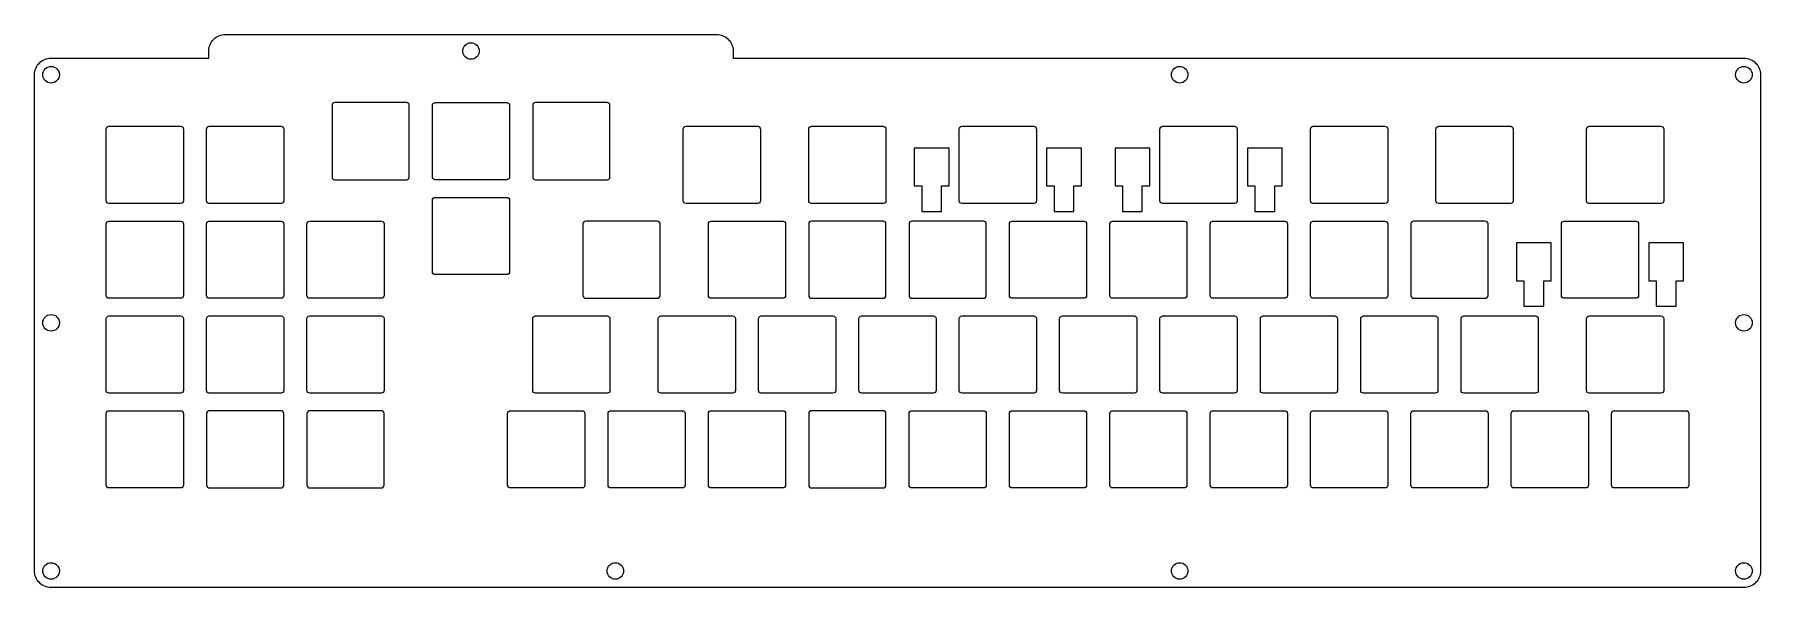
# Model space of a CAD drawing. Header units: millimetres. Extents: x -302 to 11, y -16 to 84.
import ezdxf

# ---------------------------------------------------------------- set-up
doc = ezdxf.new("R2010")
doc.units = ezdxf.units.MM
doc.layers.get('0').update_dxf_attribs({"linetype": 'CONTINUOUS'})

msp = doc.modelspace()

# ---------------------------------------------------------------- linework, layer by layer
for points in [[(10.9, -13.45, -0.414214), (7.9, -16.45), (-299.1, -16.45, -0.414214), (-302.1, -13.45), (-302.1, 76.55, -0.414214), (-299.1, 79.55), (-270.5, 79.55), (-270.5, 80.85, -0.414214), (-267.5, 83.85), (-178.4, 83.85, -0.414214), (-175.4, 80.85), (-175.4, 79.55), (7.9, 79.55, -0.414214), (10.9, 76.55)], [(-234.15, 58), (-234.15, 71, 0.414214), (-234.65, 71.5), (-247.65, 71.5, 0.414214), (-248.15, 71), (-248.15, 58, 0.414214), (-247.65, 57.5), (-234.65, 57.5, 0.414214)], [(-215.95, 58, -0.414214), (-216.45, 57.5), (-229.45, 57.5, -0.414214), (-229.95, 58), (-229.95, 71, -0.414214), (-229.45, 71.5), (-216.45, 71.5, -0.414214), (-215.95, 71)], [(-197.75, 58), (-197.75, 71, 0.414214), (-198.25, 71.5), (-211.25, 71.5, 0.414214), (-211.75, 71), (-211.75, 58, 0.414214), (-211.25, 57.5), (-198.25, 57.5, 0.414214)], [(-275.1, 53.7, -0.414214), (-275.6, 53.2), (-288.6, 53.2, -0.414214), (-289.1, 53.7), (-289.1, 66.7, -0.414214), (-288.6, 67.2), (-275.6, 67.2, -0.414214), (-275.1, 66.7)], [(-256.9, 53.7, -0.414214), (-257.4, 53.2), (-270.4, 53.2, -0.414214), (-270.9, 53.7), (-270.9, 66.7, -0.414214), (-270.4, 67.2), (-257.4, 67.2, -0.414214), (-256.9, 66.7)], [(-170.45, 53.7, -0.414214), (-170.95, 53.2), (-183.95, 53.2, -0.414214), (-184.45, 53.7), (-184.45, 66.7, -0.414214), (-183.95, 67.2), (-170.95, 67.2, -0.414214), (-170.45, 66.7)], [(-161.2, 53.2, -0.414214), (-161.7, 53.7), (-161.7, 66.7, -0.414214), (-161.2, 67.2), (-148.2, 67.2, -0.414214), (-147.7, 66.7), (-147.7, 53.7, -0.414214), (-148.2, 53.2)], [(-120.4, 53.7, -0.414214), (-120.9, 53.2), (-133.9, 53.2, -0.414214), (-134.4, 53.7), (-134.4, 66.7, -0.414214), (-133.9, 67.2), (-120.9, 67.2, -0.414214), (-120.4, 66.7)], [(-84, 53.7, -0.414214), (-84.5, 53.2), (-97.5, 53.2, -0.414214), (-98, 53.7), (-98, 66.7, -0.414214), (-97.5, 67.2), (-84.5, 67.2, -0.414214), (-84, 66.7)], [(-56.7, 53.7, -0.414214), (-57.2, 53.2), (-70.2, 53.2, -0.414214), (-70.7, 53.7), (-70.7, 66.7, -0.414214), (-70.2, 67.2), (-57.2, 67.2, -0.414214), (-56.7, 66.7)], [(-33.95, 53.7, -0.414214), (-34.45, 53.2), (-47.45, 53.2, -0.414214), (-47.95, 53.7), (-47.95, 66.7, -0.414214), (-47.45, 67.2), (-34.45, 67.2, -0.414214), (-33.95, 66.7)], [(-6.65, 53.7, -0.414214), (-7.15, 53.2), (-20.15, 53.2, -0.414214), (-20.65, 53.7), (-20.65, 66.7, -0.414214), (-20.15, 67.2), (-7.15, 67.2, -0.414214), (-6.65, 66.7)], [(-215.95, 40.8, -0.414214), (-216.45, 40.3), (-229.45, 40.3, -0.414214), (-229.95, 40.8), (-229.95, 53.8, -0.414214), (-229.45, 54.3), (-216.45, 54.3, -0.414214), (-215.95, 53.8)], [(-275.1, 36.5, -0.414214), (-275.6, 36), (-288.6, 36, -0.414214), (-289.1, 36.5), (-289.1, 49.5, -0.414214), (-288.6, 50), (-275.6, 50, -0.414214), (-275.1, 49.5)], [(-256.9, 36.5, -0.414214), (-257.4, 36), (-270.4, 36, -0.414214), (-270.9, 36.5), (-270.9, 49.5, -0.414214), (-270.4, 50), (-257.4, 50, -0.414214), (-256.9, 49.5)], [(-238.7, 36.5, -0.414214), (-239.2, 36), (-252.2, 36, -0.414214), (-252.7, 36.5), (-252.7, 49.5, -0.414214), (-252.2, 50), (-239.2, 50, -0.414214), (-238.7, 49.5)], [(-188.65, 36.5), (-188.65, 49.5, 0.414214), (-189.15, 50), (-202.15, 50, 0.414214), (-202.65, 49.5), (-202.65, 36.5, 0.414214), (-202.15, 36), (-189.15, 36, 0.414214)], [(-165.9, 36.5, -0.414214), (-166.4, 36), (-179.4, 36, -0.414214), (-179.9, 36.5), (-179.9, 49.5, -0.414214), (-179.4, 50), (-166.4, 50, -0.414214), (-165.9, 49.5)], [(-147.7, 36.5), (-147.7, 49.5, 0.414214), (-148.2, 50), (-161.2, 50, 0.414214), (-161.7, 49.5), (-161.7, 36.5, 0.414214), (-161.2, 36), (-148.2, 36, 0.414214)], [(-129.5, 36.5), (-129.5, 49.5, 0.414214), (-130, 50), (-143, 50, 0.414214), (-143.5, 49.5), (-143.5, 36.5, 0.414214), (-143, 36), (-130, 36, 0.414214)], [(-124.8, 36, -0.414214), (-125.3, 36.5), (-125.3, 49.5, -0.414214), (-124.8, 50), (-111.8, 50, -0.414214), (-111.3, 49.5), (-111.3, 36.5, -0.414214), (-111.8, 36)], [(-93.1, 36.5, -0.414214), (-93.6, 36), (-106.6, 36, -0.414214), (-107.1, 36.5), (-107.1, 49.5, -0.414214), (-106.6, 50), (-93.6, 50, -0.414214), (-93.1, 49.5)], [(-88.4, 36, -0.414214), (-88.9, 36.5), (-88.9, 49.5, -0.414214), (-88.4, 50), (-75.4, 50, -0.414214), (-74.9, 49.5), (-74.9, 36.5, -0.414214), (-75.4, 36)], [(-56.7, 36.5, -0.414214), (-57.2, 36), (-70.2, 36, -0.414214), (-70.7, 36.5), (-70.7, 49.5, -0.414214), (-70.2, 50), (-57.2, 50, -0.414214), (-56.7, 49.5)], [(-38.5, 36.5), (-38.5, 49.5, 0.414214), (-39, 50), (-52, 50, 0.414214), (-52.5, 49.5), (-52.5, 36.5, 0.414214), (-52, 36), (-39, 36, 0.414214)], [(-11.2, 36.5, -0.414214), (-11.7, 36), (-24.7, 36, -0.414214), (-25.2, 36.5), (-25.2, 49.5, -0.414214), (-24.7, 50), (-11.7, 50, -0.414214), (-11.2, 49.5)], [(-275.1, 19.3, -0.414214), (-275.6, 18.8), (-288.6, 18.8, -0.414214), (-289.1, 19.3), (-289.1, 32.3, -0.414214), (-288.6, 32.8), (-275.6, 32.8, -0.414214), (-275.1, 32.3)], [(-256.9, 19.3, -0.414214), (-257.4, 18.8), (-270.4, 18.8, -0.414214), (-270.9, 19.3), (-270.9, 32.3, -0.414214), (-270.4, 32.8), (-257.4, 32.8, -0.414214), (-256.9, 32.3)], [(-238.7, 19.3, -0.414214), (-239.2, 18.8), (-252.2, 18.8, -0.414214), (-252.7, 19.3), (-252.7, 32.3, -0.414214), (-252.2, 32.8), (-239.2, 32.8, -0.414214), (-238.7, 32.3)], [(-211.25, 18.8, -0.414214), (-211.75, 19.3), (-211.75, 32.3, -0.414214), (-211.25, 32.8), (-198.25, 32.8, -0.414214), (-197.75, 32.3), (-197.75, 19.3, -0.414214), (-198.25, 18.8)], [(-175, 19.3, -0.414214), (-175.5, 18.8), (-188.5, 18.8, -0.414214), (-189, 19.3), (-189, 32.3, -0.414214), (-188.5, 32.8), (-175.5, 32.8, -0.414214), (-175, 32.3)], [(-156.8, 19.3, -0.414214), (-157.3, 18.8), (-170.3, 18.8, -0.414214), (-170.8, 19.3), (-170.8, 32.3, -0.414214), (-170.3, 32.8), (-157.3, 32.8, -0.414214), (-156.8, 32.3)], [(-152.1, 18.8, -0.414214), (-152.6, 19.3), (-152.6, 32.3, -0.414214), (-152.1, 32.8), (-139.1, 32.8, -0.414214), (-138.6, 32.3), (-138.6, 19.3, -0.414214), (-139.1, 18.8)], [(-133.9, 18.8, -0.414214), (-134.4, 19.3), (-134.4, 32.3, -0.414214), (-133.9, 32.8), (-120.9, 32.8, -0.414214), (-120.4, 32.3), (-120.4, 19.3, -0.414214), (-120.9, 18.8)], [(-102.2, 19.3, -0.414214), (-102.7, 18.8), (-115.7, 18.8, -0.414214), (-116.2, 19.3), (-116.2, 32.3, -0.414214), (-115.7, 32.8), (-102.7, 32.8, -0.414214), (-102.2, 32.3)], [(-97.5, 18.8, -0.414214), (-98, 19.3), (-98, 32.3, -0.414214), (-97.5, 32.8), (-84.5, 32.8, -0.414214), (-84, 32.3), (-84, 19.3, -0.414214), (-84.5, 18.8)], [(-65.8, 19.3, -0.414214), (-66.3, 18.8), (-79.3, 18.8, -0.414214), (-79.8, 19.3), (-79.8, 32.3, -0.414214), (-79.3, 32.8), (-66.3, 32.8, -0.414214), (-65.8, 32.3)], [(-61.1, 18.8, -0.414214), (-61.6, 19.3), (-61.6, 32.3, -0.414214), (-61.1, 32.8), (-48.1, 32.8, -0.414214), (-47.6, 32.3), (-47.6, 19.3, -0.414214), (-48.1, 18.8)], [(-29.4, 19.3, -0.414214), (-29.9, 18.8), (-42.9, 18.8, -0.414214), (-43.4, 19.3), (-43.4, 32.3, -0.414214), (-42.9, 32.8), (-29.9, 32.8, -0.414214), (-29.4, 32.3)], [(-6.65, 19.3, -0.414214), (-7.15, 18.8), (-20.15, 18.8, -0.414214), (-20.65, 19.3), (-20.65, 32.3, -0.414214), (-20.15, 32.8), (-7.15, 32.8, -0.414214), (-6.65, 32.3)], [(-275.1, 2.1, -0.414214), (-275.6, 1.6), (-288.6, 1.6, -0.414214), (-289.1, 2.1), (-289.1, 15.1, -0.414214), (-288.6, 15.6), (-275.6, 15.6, -0.414214), (-275.1, 15.1)], [(-256.9, 2.1), (-256.9, 15.1, 0.414214), (-257.4, 15.6), (-270.4, 15.6, 0.414214), (-270.9, 15.1), (-270.9, 2.1, 0.414214), (-270.4, 1.6), (-257.4, 1.6, 0.414214)], [(-238.7, 2.1), (-238.7, 15.1, 0.414214), (-239.2, 15.6), (-252.2, 15.6, 0.414214), (-252.7, 15.1), (-252.7, 2.1, 0.414214), (-252.2, 1.6), (-239.2, 1.6, 0.414214)], [(-202.3, 2.1, -0.414214), (-202.8, 1.6), (-215.8, 1.6, -0.414214), (-216.3, 2.1), (-216.3, 15.1, -0.414214), (-215.8, 15.6), (-202.8, 15.6, -0.414214), (-202.3, 15.1)], [(-184.1, 2.1, -0.414214), (-184.6, 1.6), (-197.6, 1.6, -0.414214), (-198.1, 2.1), (-198.1, 15.1, -0.414214), (-197.6, 15.6), (-184.6, 15.6, -0.414214), (-184.1, 15.1)], [(-165.9, 2.1, -0.414214), (-166.4, 1.6), (-179.4, 1.6, -0.414214), (-179.9, 2.1), (-179.9, 15.1, -0.414214), (-179.4, 15.6), (-166.4, 15.6, -0.414214), (-165.9, 15.1)], [(-147.7, 2.1), (-147.7, 15.1, 0.414214), (-148.2, 15.6), (-161.2, 15.6, 0.414214), (-161.7, 15.1), (-161.7, 2.1, 0.414214), (-161.2, 1.6), (-148.2, 1.6, 0.414214)], [(-129.5, 2.1, -0.414214), (-130, 1.6), (-143, 1.6, -0.414214), (-143.5, 2.1), (-143.5, 15.1, -0.414214), (-143, 15.6), (-130, 15.6, -0.414214), (-129.5, 15.1)], [(-111.3, 2.1, -0.414214), (-111.8, 1.6), (-124.8, 1.6, -0.414214), (-125.3, 2.1), (-125.3, 15.1, -0.414214), (-124.8, 15.6), (-111.8, 15.6, -0.414214), (-111.3, 15.1)], [(-93.1, 2.1, -0.414214), (-93.6, 1.6), (-106.6, 1.6, -0.414214), (-107.1, 2.1), (-107.1, 15.1, -0.414214), (-106.6, 15.6), (-93.6, 15.6, -0.414214), (-93.1, 15.1)], [(-74.9, 2.1, -0.414214), (-75.4, 1.6), (-88.4, 1.6, -0.414214), (-88.9, 2.1), (-88.9, 15.1, -0.414214), (-88.4, 15.6), (-75.4, 15.6, -0.414214), (-74.9, 15.1)], [(-56.7, 2.1, -0.414214), (-57.2, 1.6), (-70.2, 1.6, -0.414214), (-70.7, 2.1), (-70.7, 15.1, -0.414214), (-70.2, 15.6), (-57.2, 15.6, -0.414214), (-56.7, 15.1)], [(-38.5, 2.1, -0.414214), (-39, 1.6), (-52, 1.6, -0.414214), (-52.5, 2.1), (-52.5, 15.1, -0.414214), (-52, 15.6), (-39, 15.6, -0.414214), (-38.5, 15.1)], [(-33.8, 1.6, -0.414214), (-34.3, 2.1), (-34.3, 15.1, -0.414214), (-33.8, 15.6), (-20.8, 15.6, -0.414214), (-20.3, 15.1), (-20.3, 2.1, -0.414214), (-20.8, 1.6)], [(-2.1, 2.1, -0.414214), (-2.6, 1.6), (-15.6, 1.6, -0.414214), (-16.1, 2.1), (-16.1, 15.1, -0.414214), (-15.6, 15.6), (-2.6, 15.6, -0.414214), (-2.1, 15.1)]]:
    msp.add_lwpolyline(points, format="xyb", close=True)
for points in [[(-142.55, 63.25), (-142.55, 56.4), (-141.2, 56.4), (-141.2, 51.75), (-137.6, 51.75), (-137.6, 56.4), (-136.25, 56.4), (-136.25, 63.25)], [(-117.2, 56.4), (-117.2, 51.75), (-113.6, 51.75), (-113.6, 56.4), (-112.25, 56.4), (-112.25, 63.25), (-118.55, 63.25), (-118.55, 56.4)], [(-99.85, 63.25), (-106.15, 63.25), (-106.15, 56.4), (-104.8, 56.4), (-104.8, 51.75), (-101.2, 51.75), (-101.2, 56.4), (-99.85, 56.4)], [(-82.15, 56.4), (-80.8, 56.4), (-80.8, 51.75), (-77.2, 51.75), (-77.2, 56.4), (-75.85, 56.4), (-75.85, 63.25), (-82.15, 63.25)], [(-33.35, 46.05), (-33.35, 39.2), (-32, 39.2), (-32, 34.55), (-28.4, 34.55), (-28.4, 39.2), (-27.05, 39.2), (-27.05, 46.05)], [(-8, 39.2), (-8, 34.55), (-4.4, 34.55), (-4.4, 39.2), (-3.05, 39.2), (-3.05, 46.05), (-9.35, 46.05), (-9.35, 39.2)]]:
    msp.add_lwpolyline(points, close=True)
for centre in [(-222.95, 80.85), (-299.1, 76.55), (-94.43, 76.55), (7.9, 76.55), (-299.1, 31.55), (7.9, 31.55), (-299.1, -13.45), (-196.77, -13.45), (-94.43, -13.45), (7.9, -13.45)]:
    msp.add_circle(centre, 1.5)

doc.saveas('drawing.dxf')
